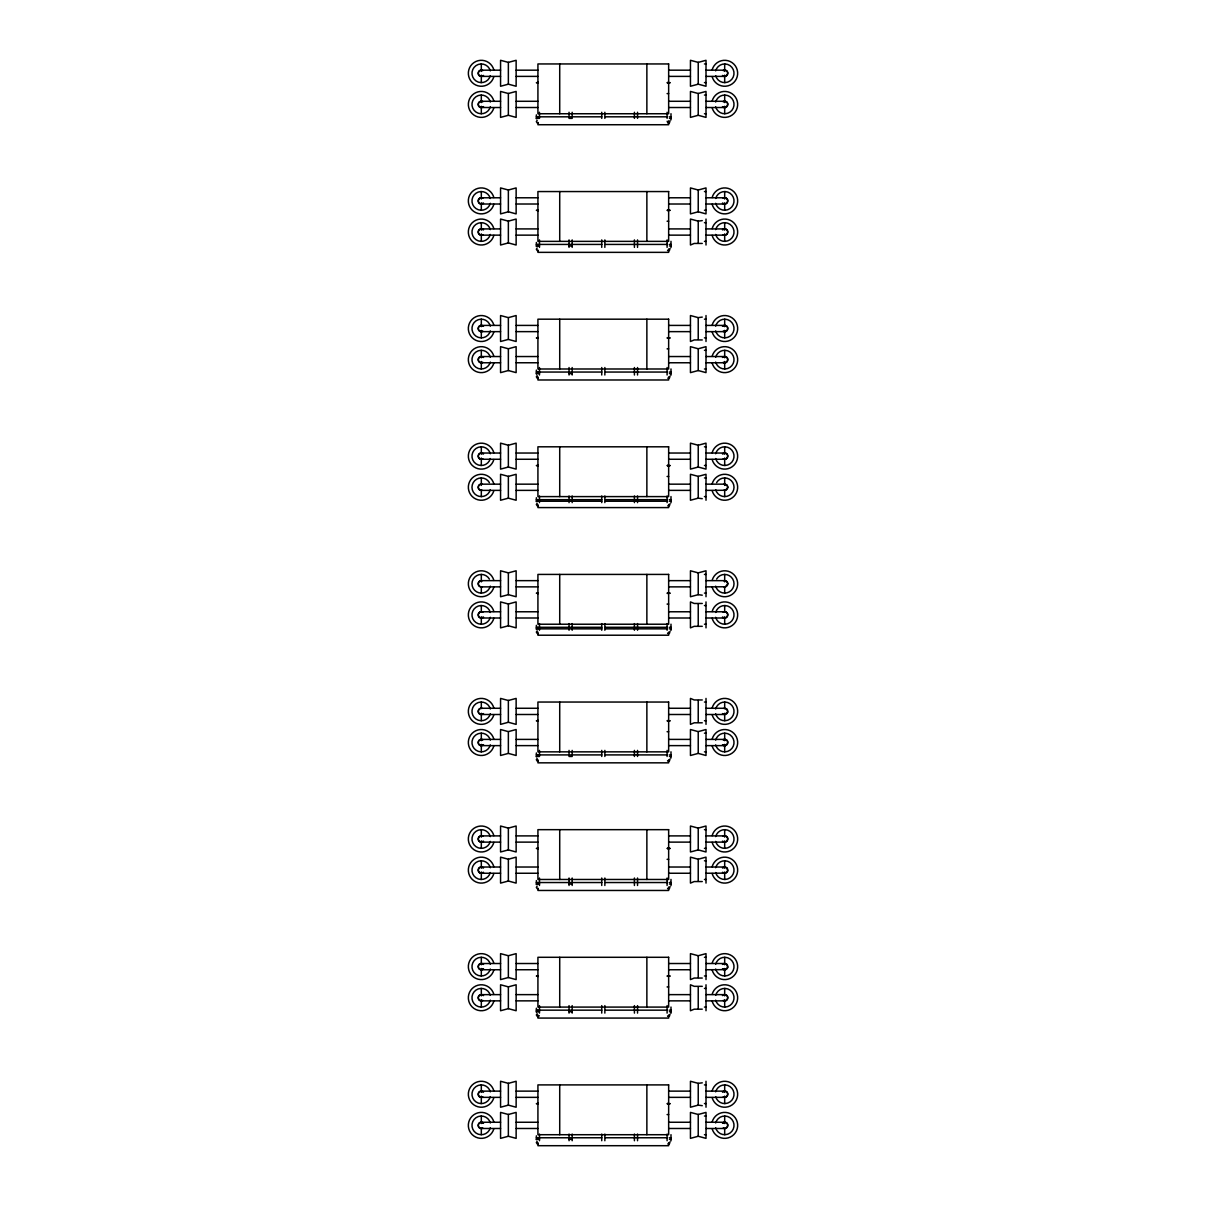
<?xml version="1.0" encoding="UTF-8"?>
<svg xmlns="http://www.w3.org/2000/svg" width="1206" height="1206" viewBox="0 0 1206 1206"><rect width="100%" height="100%" fill="white"/><g stroke="black" fill="none" stroke-linecap="round" stroke-linejoin="round"><path stroke-width="1.5" d="M667.159 121.233L667.883 122.906A1.613 1.613 0 0 0 669.436 122.906L670.008 120.871M539.278 1015.708L538.705 1016.251A1.613 1.613 0 0 1 537.152 1016.251L536.369 1014.97L537.152 1013.688M537.152 120.329L536.369 121.625L537.152 122.906A1.613 1.613 0 0 0 538.328 123.057M537.152 247.954L536.369 249.235L537.152 250.531A1.613 1.613 0 0 0 538.328 250.667M537.152 375.579L536.369 376.86L537.152 378.141A1.613 1.613 0 0 0 538.328 378.292M537.152 503.204L536.369 504.485L537.152 505.766A1.613 1.613 0 0 0 538.328 505.917M537.152 630.813L536.369 632.11L537.152 633.391A1.613 1.613 0 0 0 538.328 633.542M537.152 758.438L536.369 759.72L537.152 761.016A1.613 1.613 0 0 0 538.328 761.152M537.152 886.063L536.369 887.345L537.152 888.626A1.613 1.613 0 0 0 538.328 888.777M537.152 1141.298L536.369 1142.595L537.152 1143.876A1.613 1.613 0 0 0 538.328 1144.027M667.551 82.4L670.219 82.717L667.551 83.018M667.551 210.025L670.219 210.326L667.551 210.643M667.551 337.65L670.219 337.951L667.551 338.268M667.551 465.26L670.219 465.576L667.551 465.878M667.551 592.885L670.219 593.201L667.551 593.503M667.551 720.51L670.219 720.811L667.551 721.128M667.551 848.12L670.219 848.436L667.551 848.753M667.551 975.744L670.219 976.061L667.551 976.363M667.551 1103.369L670.219 1103.686L667.551 1103.987M508.359 62.38L516.138 60.3L516.138 86.259L508.359 84.179L500.565 86.259L500.565 60.3L508.359 62.38L508.359 84.179M500.565 70.174L481.315 70.174C477.32 70.008 477.32 76.551 481.315 76.385L500.565 76.385M481.315 76.385L483.516 75.481A3.105 3.105 0 0 1 479.31 75.661A3.105 3.105 0 0 1 478.767 71.501A3.105 3.105 0 0 1 482.867 70.581L481.315 70.174M698.229 62.38L706.007 60.3L706.007 86.259L698.229 84.179L690.45 86.259L690.45 60.3L698.229 62.38L698.229 84.179M508.359 93.51L516.138 91.43L516.138 117.389L508.359 115.294L500.565 117.389L500.565 91.43L508.359 93.51L508.359 115.294M500.565 101.289L481.315 101.289C477.32 101.138 477.32 107.666 481.315 107.515L500.565 107.515M724.685 70.174L723.133 70.581A3.105 3.105 0 0 1 727.233 71.501A3.105 3.105 0 0 1 726.69 75.661A3.105 3.105 0 0 1 722.484 75.481C726.705 79.46 730.474 70.34 724.685 70.174L706.007 70.174M481.315 107.515L483.516 106.61A3.105 3.105 0 0 1 479.31 106.791A3.105 3.105 0 0 1 478.767 102.616A3.105 3.105 0 0 1 482.867 101.711L481.315 101.289M698.229 93.51L706.007 91.43L706.007 117.389L698.229 115.294L690.45 117.389L690.45 91.43L698.229 93.51L698.229 115.294M724.685 101.289L723.133 101.711A3.105 3.105 0 0 1 727.233 102.616A3.105 3.105 0 0 1 726.69 106.791A3.105 3.105 0 0 1 722.484 106.61C726.705 110.575 730.474 101.47 724.685 101.289L706.007 101.289M508.359 190.005L516.138 187.925L516.138 213.884L508.359 211.789L500.565 213.884L500.565 187.925L508.359 190.005L508.359 211.789M500.565 197.784L481.315 197.784C477.32 197.633 477.32 204.161 481.315 204.01L500.565 204.01M481.315 204.01L483.516 203.105A3.105 3.105 0 0 1 479.31 203.286A3.105 3.105 0 0 1 478.767 199.111A3.105 3.105 0 0 1 482.867 198.206L481.315 197.784M698.229 190.005L706.007 187.925L706.007 213.884L698.229 211.789L690.45 213.884L690.45 187.925L698.229 190.005L698.229 211.789M508.359 221.135L516.138 219.055L516.138 245.014L508.359 242.919L500.565 245.014L500.565 219.055L508.359 221.135L508.359 242.919M500.565 228.914L481.315 228.914C477.32 228.763 477.32 235.291 481.315 235.14L500.565 235.14M724.685 197.784L723.133 198.206A3.105 3.105 0 0 1 727.233 199.111A3.105 3.105 0 0 1 726.69 203.286A3.105 3.105 0 0 1 722.484 203.105C726.705 207.07 730.474 197.965 724.685 197.784L706.007 197.784M481.315 235.14L482.867 234.718A3.105 3.105 0 0 1 478.767 233.813A3.105 3.105 0 0 1 479.31 229.637A3.105 3.105 0 0 1 483.516 229.833L481.315 228.914M702.254 243.446L694.204 243.446L690.45 245.014L690.45 219.055L698.229 221.135L702.254 220.608M724.685 228.914L722.484 229.833A3.105 3.105 0 0 1 726.69 229.637A3.105 3.105 0 0 1 727.233 233.813A3.105 3.105 0 0 1 723.133 234.718C727.58 237.296 729.826 228.914 724.685 228.914L706.007 228.914M508.359 317.63L516.138 315.535L516.138 341.494L508.359 339.414L500.565 341.494L500.565 315.535L508.359 317.63L508.359 339.414M500.565 325.409L481.315 325.409C477.32 325.258 477.32 331.786 481.315 331.635L500.565 331.635M481.315 331.635L482.867 331.213A3.105 3.105 0 0 1 478.767 330.308A3.105 3.105 0 0 1 479.31 326.133A3.105 3.105 0 0 1 483.516 326.313L481.315 325.409M702.254 339.941L694.204 339.941L690.45 341.494L690.45 315.535L698.229 317.63L702.254 317.103M508.359 348.76L516.138 346.665L516.138 372.624L508.359 370.544L500.565 372.624L500.565 346.665L508.359 348.76L508.359 370.544M500.565 356.539L481.315 356.539C477.32 356.388 477.32 362.916 481.315 362.765L500.565 362.765M724.685 325.409L722.484 326.313A3.105 3.105 0 0 1 726.69 326.133A3.105 3.105 0 0 1 727.233 330.308A3.105 3.105 0 0 1 723.133 331.213C727.58 333.791 729.826 325.409 724.685 325.409L706.007 325.409M481.315 362.765L482.867 362.343A3.105 3.105 0 0 1 478.767 361.438A3.105 3.105 0 0 1 479.31 357.262A3.105 3.105 0 0 1 483.516 357.443L481.315 356.539M698.229 348.76L706.007 346.665L706.007 372.624L698.229 370.544L690.45 372.624L690.45 346.665L698.229 348.76L698.229 370.544M724.685 356.539L722.484 357.443A3.105 3.105 0 0 1 726.69 357.262A3.105 3.105 0 0 1 727.233 361.438A3.105 3.105 0 0 1 723.133 362.343C727.58 364.921 729.826 356.539 724.685 356.539L706.007 356.539M508.359 445.24L516.138 443.16L516.138 469.119L508.359 467.039L500.565 469.119L500.565 443.16L508.359 445.24L508.359 467.039M500.565 453.034L481.315 453.034C477.32 452.883 477.32 459.411 481.315 459.26L500.565 459.26M481.315 459.26L482.867 458.838A3.105 3.105 0 0 1 478.767 457.933A3.105 3.105 0 0 1 479.31 453.757A3.105 3.105 0 0 1 483.516 453.938L481.315 453.034M698.229 445.24L706.007 443.16L706.007 469.119L698.229 467.039L690.45 469.119L690.45 443.16L698.229 445.24L698.229 467.039M508.359 476.37L516.138 474.29L516.138 500.249L508.359 498.168L500.565 500.249L500.565 474.29L508.359 476.37L508.359 498.168M500.565 484.164L481.315 484.164C477.32 483.998 477.32 490.541 481.315 490.375L500.565 490.375M724.685 453.034L722.484 453.938A3.105 3.105 0 0 1 726.69 453.757A3.105 3.105 0 0 1 727.233 457.933A3.105 3.105 0 0 1 723.133 458.838C727.58 461.416 729.826 453.019 724.685 453.034L706.007 453.034M481.315 490.375L482.114 490.269A3.105 3.105 0 0 1 478.194 487.269A3.105 3.105 0 0 1 482.114 484.269L481.315 484.164M702.254 498.696L698.229 498.168L690.45 500.249L690.45 474.29L698.229 476.37L706.007 474.29L706.007 500.249M724.685 490.375L723.886 490.269A3.105 3.105 0 0 0 727.806 487.269L726.886 485.068L723.886 484.269A3.105 3.105 0 0 1 727.806 487.269L725.499 490.269L706.007 490.375M508.359 572.865L516.138 570.785L516.138 596.744L508.359 594.664L500.565 596.744L500.565 570.785L508.359 572.865L508.359 594.664M500.565 580.644L481.315 580.644C477.32 580.493 477.32 587.02 481.315 586.87L500.565 586.87M481.315 586.87L482.114 586.764A3.105 3.105 0 0 1 478.194 583.764A3.105 3.105 0 0 1 482.114 580.749L481.315 580.644M702.254 595.191L698.229 594.664L690.45 596.744L690.45 570.785L698.229 572.865L706.007 570.785L706.007 596.744M508.359 603.995L516.138 601.915L516.138 627.874L508.359 625.778L500.565 627.874L500.565 601.915L508.359 603.995L508.359 625.778M500.565 611.774L481.315 611.774C477.32 611.623 477.32 618.15 481.315 618L500.565 618M724.685 586.87L723.886 586.764A3.105 3.105 0 0 0 727.806 583.764L726.886 581.563L723.886 580.749A3.105 3.105 0 0 1 727.806 583.764L725.499 586.764L706.007 586.87M481.315 618L483.516 617.095A3.105 3.105 0 0 1 479.31 617.276A3.105 3.105 0 0 1 478.767 613.1A3.105 3.105 0 0 1 482.867 612.196L481.315 611.774M702.254 626.321L694.204 626.321L690.45 627.874L690.45 601.915L694.204 603.467L702.254 603.467M724.685 611.774L723.133 612.196A3.105 3.105 0 0 1 727.233 613.1A3.105 3.105 0 0 1 726.69 617.276A3.105 3.105 0 0 1 722.484 617.095C726.705 621.06 730.474 611.955 724.685 611.774L706.007 611.774M508.359 700.49L516.138 698.41L516.138 724.369L508.359 722.273L500.565 724.369L500.565 698.41L508.359 700.49L508.359 722.273M500.565 708.269L481.315 708.269C477.32 708.118 477.32 714.645 481.315 714.495L500.565 714.495M481.315 714.495L483.516 713.59A3.105 3.105 0 0 1 478.3 712.188A3.105 3.105 0 0 1 482.114 708.374L481.315 708.269M702.254 722.801L694.204 722.801L690.45 724.369L690.45 698.41L694.204 699.962L702.254 699.962M508.359 731.62L516.138 729.524L516.138 755.484L508.359 753.403L500.565 755.484L500.565 729.524L508.359 731.62L508.359 753.403M500.565 739.399L481.315 739.399C477.32 739.248 477.32 745.775 481.315 745.625L500.565 745.625M724.685 714.495L722.484 713.59A3.105 3.105 0 0 0 727.7 712.188L726.886 709.188L723.886 708.374A3.105 3.105 0 0 1 727.7 712.188L724.685 714.495L706.007 714.495M481.315 745.625L483.516 744.705A3.105 3.105 0 0 1 479.31 744.901A3.105 3.105 0 0 1 478.767 740.725A3.105 3.105 0 0 1 482.867 739.821L481.315 739.399M698.229 731.62L706.007 729.524L706.007 755.484L698.229 753.403L690.45 755.484L690.45 729.524L698.229 731.62L698.229 753.403M724.685 739.399L723.133 739.821A3.105 3.105 0 0 1 727.233 740.725A3.105 3.105 0 0 1 726.69 744.901A3.105 3.105 0 0 1 722.484 744.705C726.705 748.685 730.474 739.564 724.685 739.399L706.007 739.399M508.359 828.115L516.138 826.02L516.138 851.979L508.359 849.898L500.565 851.979L500.565 826.02L508.359 828.115L508.359 849.898M500.565 835.894L481.315 835.894C477.32 835.743 477.32 842.27 481.315 842.12L500.565 842.12M481.315 842.12L483.516 841.2A3.105 3.105 0 0 1 479.31 841.396A3.105 3.105 0 0 1 478.767 837.22A3.105 3.105 0 0 1 482.867 836.316L481.315 835.894M698.229 828.115L706.007 826.02L706.007 851.979L698.229 849.898L690.45 851.979L690.45 826.02L698.229 828.115L698.229 849.898M508.359 859.23L516.138 857.149L516.138 883.109L508.359 881.028L500.565 883.109L500.565 857.149L508.359 859.23L508.359 881.028M500.565 867.024L481.315 867.024C477.32 866.873 477.32 873.4 481.315 873.25L500.565 873.25M724.685 835.894L723.133 836.316A3.105 3.105 0 0 1 727.233 837.22A3.105 3.105 0 0 1 726.69 841.396A3.105 3.105 0 0 1 722.484 841.2C726.705 845.18 730.474 836.06 724.685 835.894L706.007 835.894M481.315 873.25L483.516 872.33A3.105 3.105 0 0 1 479.114 872.33A3.105 3.105 0 0 1 479.114 867.928A3.105 3.105 0 0 1 483.516 867.928L481.315 867.024M702.254 881.556L694.204 881.556L690.45 883.109L690.45 857.149L698.229 859.23L706.007 857.149L706.007 883.109M724.685 873.25L722.484 872.33A3.105 3.105 0 0 0 726.886 872.33A3.105 3.105 0 0 0 726.886 867.928L724.685 867.024L722.484 867.928A3.105 3.105 0 0 1 726.886 867.928L727.7 870.943L725.499 873.144L706.007 873.25M508.359 955.725L516.138 953.645L516.138 979.604L508.359 977.523L500.565 979.604L500.565 953.645L508.359 955.725L508.359 977.523M500.565 963.519L481.315 963.519C477.32 963.368 477.32 969.895 481.315 969.745L500.565 969.745M481.315 969.745L483.516 968.825A3.105 3.105 0 0 1 479.114 968.825A3.105 3.105 0 0 1 479.114 964.423A3.105 3.105 0 0 1 483.516 964.423L481.315 963.519M702.254 978.051L694.204 978.051L690.45 979.604L690.45 953.645L698.229 955.725L706.007 953.645L706.007 979.604M508.359 986.855L516.138 984.774L516.138 1010.734L508.359 1008.653L500.565 1010.734L500.565 984.774L508.359 986.855L508.359 1008.653M500.565 994.633L481.315 994.633C477.32 994.483 477.32 1001.01 481.315 1000.859L500.565 1000.859M724.685 969.745L722.484 968.825A3.105 3.105 0 0 0 726.886 968.825A3.105 3.105 0 0 0 726.886 964.423L724.685 963.519L722.484 964.423A3.105 3.105 0 0 1 726.886 964.423L727.7 967.438L725.499 969.639L706.007 969.745M481.315 1000.859L482.867 1000.452A3.105 3.105 0 0 1 478.767 999.533A3.105 3.105 0 0 1 479.31 995.372A3.105 3.105 0 0 1 483.516 995.553L481.315 994.633M702.254 1009.181L694.204 1009.181L690.45 1010.734L690.45 984.774L694.204 986.327L702.254 986.327M724.685 994.633L722.484 995.553A3.105 3.105 0 0 1 726.69 995.372A3.105 3.105 0 0 1 727.233 999.533A3.105 3.105 0 0 1 723.133 1000.452C727.58 1003.03 729.826 994.633 724.685 994.633L706.007 994.633M508.359 1083.35L516.138 1081.269L516.138 1107.229L508.359 1105.133L500.565 1107.229L500.565 1081.269L508.359 1083.35L508.359 1105.133M500.565 1091.129L481.315 1091.129C477.32 1090.978 477.32 1097.505 481.315 1097.354L500.565 1097.354M481.315 1097.354L482.867 1096.947A3.105 3.105 0 0 1 478.767 1096.028A3.105 3.105 0 0 1 479.31 1091.867A3.105 3.105 0 0 1 483.516 1092.048L481.315 1091.129M702.254 1105.676L698.229 1105.133L690.45 1107.229L690.45 1081.269L698.229 1083.35L702.254 1082.822M508.359 1114.48L516.138 1112.399L516.138 1138.358L508.359 1136.263L500.565 1138.358L500.565 1112.399L508.359 1114.48L508.359 1136.263M500.565 1122.258L481.315 1122.258C477.32 1122.108 477.32 1128.635 481.315 1128.484L500.565 1128.484M724.685 1091.129L722.484 1092.048A3.105 3.105 0 0 1 726.69 1091.867A3.105 3.105 0 0 1 727.233 1096.028A3.105 3.105 0 0 1 723.133 1096.947C727.58 1099.525 729.826 1091.129 724.685 1091.129L706.007 1091.129M481.315 1128.484L482.867 1128.062A3.105 3.105 0 0 1 478.767 1127.158A3.105 3.105 0 0 1 479.31 1122.982A3.105 3.105 0 0 1 483.516 1123.178L481.315 1122.258M698.229 1114.48L706.007 1112.399L706.007 1138.358L698.229 1136.263L690.45 1138.358L690.45 1112.399L698.229 1114.48L698.229 1136.263M724.685 1122.258L722.484 1123.178A3.105 3.105 0 0 1 726.69 1122.982A3.105 3.105 0 0 1 727.233 1127.158A3.105 3.105 0 0 1 723.133 1128.062C727.58 1130.64 729.826 1122.258 724.685 1122.258L706.007 1122.258M538.328 83.139L536.369 82.717L538.328 82.279M538.328 210.764L536.369 210.326L538.328 209.904M538.328 338.373L536.369 337.951L538.328 337.529M538.328 465.998L536.369 465.576L538.328 465.154M538.328 593.623L536.369 593.201L538.328 592.764M538.328 721.248L536.369 720.811L538.328 720.389M538.328 848.858L536.369 848.436L538.328 848.014M538.328 976.483L536.369 976.061L538.328 975.639M538.328 1104.108L536.369 1103.686L538.328 1103.249M704.455 63.948L706.007 63.948M516.138 70.174L537.921 70.174M668.652 70.174L690.45 70.174M516.138 76.385L537.921 76.385M668.652 76.385L690.45 76.385M706.007 76.385L724.685 76.385M667.099 82.717L668.652 82.717M704.455 82.611L706.007 82.611M667.099 93.601L668.652 93.601M704.455 95.063L706.007 95.063M516.138 101.289L537.921 101.289M668.652 101.289L690.45 101.289M516.138 107.515L537.921 107.515M668.652 107.515L690.45 107.515M706.007 107.515L724.685 107.515M704.455 113.741L706.007 113.741M536.369 116.816L537.529 116.816M537.921 116.816L601.809 116.816M605.563 116.816L667.551 116.816M669.436 116.816L670.988 116.816M536.369 118.369L537.529 118.369M537.921 118.369L539.474 118.369L539.474 112.279M669.436 118.369L670.988 118.369M704.455 191.558L706.007 191.558M516.138 197.784L537.921 197.784M668.652 197.784L690.45 197.784M516.138 204.01L537.921 204.01M668.652 204.01L690.45 204.01M706.007 204.01L724.685 204.01M667.099 210.326L668.652 210.326M704.455 210.236L706.007 210.236M667.099 221.226L668.652 221.226M704.455 222.688L706.007 222.688M516.138 228.914L537.921 228.914M668.652 228.914L690.45 228.914M516.138 235.14L537.921 235.14M668.652 235.14L690.45 235.14M706.007 235.14L724.685 235.14M704.455 241.366L706.007 241.366M536.369 244.426L537.529 244.426M537.921 244.426L601.809 244.426M605.563 244.426L667.551 244.426M669.436 244.426L670.988 244.426M536.369 245.994L537.529 245.994M537.921 245.994L539.474 245.994M569.051 245.994L572.172 245.994M669.436 245.994L670.988 245.994M704.455 319.183L706.007 319.183M516.138 325.409L537.921 325.409M668.652 325.409L690.45 325.409M516.138 331.635L537.921 331.635M668.652 331.635L690.45 331.635M706.007 331.635L724.685 331.635M667.099 337.951L668.652 337.951M704.455 337.861L706.007 337.861M667.099 348.851L668.652 348.851M704.455 350.313L706.007 350.313M516.138 356.539L537.921 356.539M668.652 356.539L690.45 356.539M516.138 362.765L537.921 362.765M668.652 362.765L690.45 362.765M706.007 362.765L724.685 362.765M704.455 368.991L706.007 368.991M536.369 372.051L537.529 372.051M537.921 372.051L601.809 372.051M605.563 372.051L667.551 372.051M669.436 372.051L670.988 372.051M536.369 373.604L537.529 373.604M537.921 373.604L539.474 373.604M569.051 373.604L572.172 373.604M669.436 373.604L670.988 373.604M704.455 446.808L706.007 446.808M516.138 453.034L537.921 453.034M668.652 453.034L690.45 453.034M516.138 459.26L537.921 459.26M668.652 459.26L690.45 459.26M706.007 459.26L724.685 459.26M667.099 465.576L668.652 465.576M704.455 465.486L706.007 465.486M667.099 476.476L668.652 476.476M704.455 477.938L706.007 477.938M516.138 484.164L537.921 484.164M668.652 484.164L690.45 484.164M706.007 484.164L724.685 484.164M516.138 490.375L537.921 490.375M668.652 490.375L690.45 490.375M704.455 496.601L706.007 496.601M536.369 499.676L537.529 499.676M537.921 499.676L601.809 499.676M605.563 499.676L667.551 499.676M669.436 499.676L670.988 499.676M536.369 501.229L537.529 501.229M537.921 501.229L601.809 501.229M605.563 501.229L667.551 501.229M669.436 501.229L670.988 501.229M704.455 574.418L706.007 574.418M516.138 580.644L537.921 580.644M668.652 580.644L690.45 580.644M706.007 580.644L724.685 580.644M516.138 586.87L537.921 586.87M668.652 586.87L690.45 586.87M667.099 593.201L668.652 593.201M704.455 593.096L706.007 593.096M667.099 604.085L668.652 604.085M704.455 605.548L706.007 605.548M516.138 611.774L537.921 611.774M668.652 611.774L690.45 611.774M516.138 618L537.921 618M668.652 618L690.45 618M706.007 618L724.685 618M704.455 624.226L706.007 624.226M536.369 627.301L537.529 627.301M537.921 627.301L601.809 627.301M605.563 627.301L667.551 627.301M669.436 627.301L670.988 627.301M536.369 628.854L537.529 628.854M537.921 628.854L601.809 628.854M605.563 628.854L667.551 628.854M669.436 628.854L670.988 628.854M704.455 702.043L706.007 702.043M516.138 708.269L537.921 708.269M668.652 708.269L690.45 708.269M706.007 708.269L724.685 708.269M516.138 714.495L537.921 714.495M668.652 714.495L690.45 714.495M667.099 720.811L668.652 720.811M704.455 720.721L706.007 720.721M667.099 731.71L668.652 731.71M704.455 733.173L706.007 733.173M516.138 739.399L537.921 739.399M668.652 739.399L690.45 739.399M516.138 745.625L537.921 745.625M668.652 745.625L690.45 745.625M706.007 745.625L724.685 745.625M704.455 751.851L706.007 751.851M536.369 754.911L537.529 754.911M537.921 754.911L601.809 754.911M605.563 754.911L667.551 754.911M669.436 754.911L670.988 754.911M536.369 756.464L537.529 756.464M537.921 756.464L539.474 756.464L539.474 750.388M669.436 756.464L670.988 756.464M704.455 829.668L706.007 829.668M516.138 835.894L537.921 835.894M668.652 835.894L690.45 835.894M516.138 842.12L537.921 842.12M668.652 842.12L690.45 842.12M706.007 842.12L724.685 842.12M667.099 848.436L668.652 848.436M704.455 848.346L706.007 848.346M667.099 859.335L668.652 859.335M704.455 860.798L706.007 860.798M516.138 867.024L537.921 867.024M668.652 867.024L690.45 867.024M706.007 867.024L724.685 867.024M516.138 873.25L537.921 873.25M668.652 873.25L690.45 873.25M704.455 879.476L706.007 879.476M536.369 882.536L537.529 882.536M537.921 882.536L601.809 882.536M605.563 882.536L667.551 882.536M669.436 882.536L670.988 882.536M536.369 884.088L537.529 884.088M537.921 884.088L539.474 884.088M569.051 884.088L572.172 884.088M669.436 884.088L670.988 884.088M704.455 957.293L706.007 957.293M516.138 963.519L537.921 963.519M668.652 963.519L690.45 963.519M706.007 963.519L724.685 963.519M516.138 969.745L537.921 969.745M668.652 969.745L690.45 969.745M667.099 976.061L668.652 976.061M704.455 975.971L706.007 975.971M667.099 986.945L668.652 986.945M704.455 988.407L706.007 988.407M516.138 994.633L537.921 994.633M668.652 994.633L690.45 994.633M516.138 1000.859L537.921 1000.859M668.652 1000.859L690.45 1000.859M706.007 1000.859L724.685 1000.859M704.455 1007.085L706.007 1007.085M536.369 1010.161L537.529 1010.161M537.921 1010.161L601.809 1010.161M605.563 1010.161L667.551 1010.161M669.436 1010.161L670.988 1010.161M536.369 1011.713L537.529 1011.713M537.921 1011.713L539.474 1011.713M569.051 1011.713L572.172 1011.713M669.436 1011.713L670.988 1011.713M704.455 1084.903L706.007 1084.903M516.138 1091.129L537.921 1091.129M668.652 1091.129L690.45 1091.129M516.138 1097.354L537.921 1097.354M668.652 1097.354L690.45 1097.354M706.007 1097.354L724.685 1097.354M667.099 1103.686L668.652 1103.686M704.455 1103.58L706.007 1103.58M667.099 1114.57L668.652 1114.57M704.455 1116.032L706.007 1116.032M516.138 1122.258L537.921 1122.258M668.652 1122.258L690.45 1122.258M516.138 1128.484L537.921 1128.484M668.652 1128.484L690.45 1128.484M706.007 1128.484L724.685 1128.484M704.455 1134.71L706.007 1134.71M536.369 1137.771L537.529 1137.771M537.921 1137.771L601.809 1137.771M605.563 1137.771L667.551 1137.771M669.436 1137.771L670.988 1137.771M536.369 1139.338L537.529 1139.338M537.921 1139.338L539.474 1139.338M569.051 1139.338L572.172 1139.338M669.436 1139.338L670.988 1139.338M667.551 250.29L667.883 250.531A1.613 1.613 0 0 0 669.436 250.531L670.008 248.496M667.551 633.15L667.883 633.391A1.613 1.613 0 0 0 669.436 633.391L670.008 631.356M667.551 760.775L667.883 761.016A1.613 1.613 0 0 0 669.436 761.016L670.008 758.981M667.551 888.4L667.883 888.626A1.613 1.613 0 0 0 669.436 888.626L670.008 886.606M667.551 1016.01L667.883 1016.251A1.613 1.613 0 0 0 669.436 1016.251L670.008 1014.231M670.008 376.121L669.436 378.141A1.613 1.613 0 0 1 667.883 378.141M670.008 503.746L669.436 505.766A1.613 1.613 0 0 1 667.883 505.766M670.008 1141.841L669.436 1143.876A1.613 1.613 0 0 1 667.883 1143.876M724.685 63.948L724.685 71.41M724.685 75.149L724.685 82.611M724.685 95.063L724.685 102.54M724.685 106.279L724.685 113.741M724.685 191.558L724.685 199.035M724.685 202.774L724.685 210.236M724.685 222.688L724.685 230.165M724.685 233.889L724.685 241.366M724.685 319.183L724.685 326.66M724.685 330.384L724.685 337.861M724.685 350.313L724.685 357.775M724.685 361.514L724.685 368.991M724.685 446.808L724.685 454.27M724.685 458.009L724.685 465.486M724.685 477.938L724.685 485.4M724.685 491.008L724.685 496.601M724.685 574.418L724.685 581.895M724.685 587.503L724.685 593.096M724.685 605.548L724.685 611.156M724.685 616.763L724.685 624.226M724.685 702.043L724.685 707.651M724.685 713.259L724.685 720.721M724.685 733.173L724.685 740.65M724.685 744.373L724.685 751.851M724.685 829.668L724.685 837.13M724.685 840.868L724.685 848.346M724.685 860.798L724.685 868.26M724.685 871.998L724.685 879.476M724.685 957.293L724.685 964.755M724.685 968.493L724.685 975.971M724.685 988.407L724.685 995.885M724.685 999.623L724.685 1007.085M724.685 1084.903L724.685 1092.38M724.685 1096.118L724.685 1103.58M724.685 1116.032L724.685 1123.51M724.685 1129.102L724.685 1134.71M706.007 219.055L706.007 245.014M706.007 315.535L706.007 341.494M706.007 601.915L706.007 627.874M706.007 698.41L706.007 724.369M706.007 984.774L706.007 1010.734M706.007 1081.269L706.007 1107.229M698.229 221.135L698.229 242.919M698.229 317.63L698.229 339.414M698.229 476.37L698.229 498.168M698.229 572.865L698.229 594.664M698.229 603.995L698.229 625.778M698.229 700.49L698.229 722.273M698.229 859.23L698.229 881.028M698.229 955.725L698.229 977.523M698.229 986.855L698.229 1008.653M698.229 1083.35L698.229 1105.133M670.988 113.696L670.988 119.922M670.988 241.321L670.988 247.547M670.988 368.946L670.988 375.172M670.988 496.555L670.988 502.781M670.988 624.18L670.988 630.406M670.988 751.805L670.988 758.031M670.988 879.415L670.988 885.641M670.988 1007.04L670.988 1013.266M670.988 1134.665L670.988 1140.891M668.652 120.811L668.652 124.731L537.921 124.731L537.921 122.424M668.652 248.933L668.652 252.356L537.921 252.356L537.921 250.049M668.652 376.86L668.652 379.98L537.921 379.98L537.921 376.86M668.652 504.485L668.652 507.59L537.921 507.59L537.921 504.485M668.652 632.11L668.652 635.215L537.921 635.215L537.921 632.11M668.652 759.72L668.652 762.84L537.921 762.84L537.921 759.72M668.652 887.028L668.652 890.465L537.921 890.465L537.921 888.159M668.652 1014.97L668.652 1018.075L537.921 1018.075L537.921 1014.97M668.652 1142.595L668.652 1145.7L537.921 1145.7L537.921 1142.595M667.099 112.279L667.099 118.369M667.099 239.904L667.099 247.381M667.099 367.529L667.099 374.991M667.099 495.983L667.099 502.616M667.099 623.592L667.099 630.241M667.099 750.388L667.099 756.464M667.099 878.013L667.099 885.475M667.099 1005.623L667.099 1013.1M667.099 1134.077L667.099 1140.725M646.868 63.948L646.868 113.741M646.868 191.558L646.868 241.366M646.868 319.183L646.868 368.991M646.868 446.808L646.868 496.601M646.868 574.418L646.868 624.226M646.868 702.043L646.868 751.851M646.868 829.668L646.868 879.476M646.868 957.293L646.868 1007.085M646.868 1084.903L646.868 1134.71M637.537 112.279L637.537 118.369M637.537 239.904L637.537 247.381M637.537 367.529L637.537 374.991M637.537 495.983L637.537 502.616M637.537 623.592L637.537 630.241M637.537 750.388L637.537 756.464M637.537 878.013L637.537 885.475M637.537 1005.623L637.537 1013.1M637.537 1134.077L637.537 1140.725M634.416 112.279L634.416 118.369M634.416 239.904L634.416 247.381M634.416 367.529L634.416 374.991M634.416 495.983L634.416 502.616M634.416 623.592L634.416 630.241M634.416 750.388L634.416 756.464M634.416 878.013L634.416 885.475M634.416 1005.623L634.416 1013.1M634.416 1134.077L634.416 1140.725M604.854 112.279L604.854 118.369M604.854 239.904L604.854 247.381M604.854 367.529L604.854 374.991M604.854 495.983L604.854 502.616M604.854 623.592L604.854 630.241M604.854 750.388L604.854 756.464M604.854 878.013L604.854 885.475M604.854 1005.623L604.854 1013.1M604.854 1134.077L604.854 1140.725M601.734 112.279L601.734 118.369M601.734 239.904L601.734 247.381M601.734 367.529L601.734 374.991M601.734 495.983L601.734 502.616M601.734 623.592L601.734 630.241M601.734 750.388L601.734 756.464M601.734 878.013L601.734 885.475M601.734 1005.623L601.734 1013.1M601.734 1134.077L601.734 1140.725M572.172 112.279L572.172 118.369L569.051 118.369L569.051 112.279M572.172 239.904L572.172 247.381M572.172 367.529L572.172 374.991M572.172 495.983L572.172 502.616M572.172 623.592L572.172 630.241M572.172 750.388L572.172 756.464L569.051 756.464L569.051 750.388M572.172 878.013L572.172 885.475M572.172 1005.623L572.172 1013.1M572.172 1134.077L572.172 1140.725M569.051 239.904L569.051 247.381M569.051 367.529L569.051 374.991M569.051 495.983L569.051 502.616M569.051 623.592L569.051 630.241M569.051 878.013L569.051 885.475M569.051 1005.623L569.051 1013.1M569.051 1134.077L569.051 1140.725M559.72 63.948L559.72 113.741M559.72 191.558L559.72 241.366M559.72 319.183L559.72 368.991M559.72 446.808L559.72 496.601M559.72 574.418L559.72 624.226M559.72 702.043L559.72 751.851M559.72 829.668L559.72 879.476M559.72 957.293L559.72 1007.085M559.72 1084.903L559.72 1134.71M539.474 239.904L539.474 247.381M539.474 367.529L539.474 374.991M539.474 495.983L539.474 502.616M539.474 623.592L539.474 630.241M539.474 878.013L539.474 885.475M539.474 1005.623L539.474 1013.1M539.474 1134.077L539.474 1140.725M536.369 114.872L536.369 118.761M536.369 242.481L536.369 246.371M536.369 370.106L536.369 373.996M536.369 497.731L536.369 501.621M536.369 625.341L536.369 629.246M536.369 752.966L536.369 756.855M536.369 880.591L536.369 884.48M536.369 1008.216L536.369 1012.105M536.369 1135.826L536.369 1139.715M481.315 63.948L481.315 71.41M481.315 75.149L481.315 82.611M481.315 95.063L481.315 102.54M481.315 106.279L481.315 113.741M481.315 191.558L481.315 199.035M481.315 202.774L481.315 210.236M481.315 222.688L481.315 230.165M481.315 233.889L481.315 241.366M481.315 319.183L481.315 326.66M481.315 330.384L481.315 337.861M481.315 350.313L481.315 357.775M481.315 361.514L481.315 368.991M481.315 446.808L481.315 454.27M481.315 458.009L481.315 465.486M481.315 477.938L481.315 485.4M481.315 491.008L481.315 496.601M481.315 574.418L481.315 581.895M481.315 587.503L481.315 593.096M481.315 605.548L481.315 611.156M481.315 616.763L481.315 624.226M481.315 702.043L481.315 707.651M481.315 713.259L481.315 720.721M481.315 733.173L481.315 740.65M481.315 744.373L481.315 751.851M481.315 829.668L481.315 837.13M481.315 840.868L481.315 848.346M481.315 860.798L481.315 868.26M481.315 871.998L481.315 879.476M481.315 957.293L481.315 964.755M481.315 968.493L481.315 975.971M481.315 988.407L481.315 995.885M481.315 999.623L481.315 1007.085M481.315 1084.903L481.315 1092.38M481.315 1096.118L481.315 1103.58M481.315 1116.032L481.315 1123.51M481.315 1129.102L481.315 1134.71M712.143 835.652A12.98 12.98 0 0 1 732.132 828.371A12.98 12.98 0 0 1 732.132 849.642A12.98 12.98 0 0 1 712.143 842.361M715.671 836.587A9.331 9.331 0 0 1 730.037 831.356A9.331 9.331 0 0 1 730.037 846.657A9.331 9.331 0 0 1 715.671 841.426M712.143 866.767A12.98 12.98 0 0 1 732.132 859.501A12.98 12.98 0 0 1 732.132 880.757A12.98 12.98 0 0 1 712.143 873.491M715.671 867.717A9.331 9.331 0 0 1 730.037 862.486A9.331 9.331 0 0 1 730.037 877.787A9.331 9.331 0 0 1 715.671 872.541M493.857 873.491A12.98 12.98 0 0 1 473.868 880.757A12.98 12.98 0 0 1 473.868 859.501A12.98 12.98 0 0 1 493.857 866.767M490.329 872.541A9.331 9.331 0 0 1 475.963 877.787A9.331 9.331 0 0 1 475.963 862.486A9.331 9.331 0 0 1 490.329 867.717M493.857 842.361A12.98 12.98 0 0 1 473.868 849.642A12.98 12.98 0 0 1 473.868 828.371A12.98 12.98 0 0 1 493.857 835.652M490.329 841.426A9.331 9.331 0 0 1 475.963 846.657A9.331 9.331 0 0 1 475.963 831.356A9.331 9.331 0 0 1 490.329 836.587M712.143 1090.887A12.98 12.98 0 0 1 732.132 1083.621A12.98 12.98 0 0 1 732.132 1104.877A12.98 12.98 0 0 1 712.143 1097.611M715.671 1091.822A9.331 9.331 0 0 1 730.037 1086.591A9.331 9.331 0 0 1 730.037 1101.892A9.331 9.331 0 0 1 715.671 1096.661M712.143 1122.017A12.98 12.98 0 0 1 732.132 1114.736A12.98 12.98 0 0 1 732.132 1136.007A12.98 12.98 0 0 1 712.143 1128.726M715.671 1122.952A9.331 9.331 0 0 1 730.037 1117.721A9.331 9.331 0 0 1 730.037 1133.022A9.331 9.331 0 0 1 715.671 1127.791M493.857 1128.726A12.98 12.98 0 0 1 473.868 1136.007A12.98 12.98 0 0 1 473.868 1114.736A12.98 12.98 0 0 1 493.857 1122.017M490.329 1127.791A9.331 9.331 0 0 1 475.963 1133.022A9.331 9.331 0 0 1 475.963 1117.721A9.331 9.331 0 0 1 490.329 1122.952M493.857 1097.611A12.98 12.98 0 0 1 473.868 1104.877A12.98 12.98 0 0 1 473.868 1083.621A12.98 12.98 0 0 1 493.857 1090.887M490.329 1096.661A9.331 9.331 0 0 1 475.963 1101.892A9.331 9.331 0 0 1 475.963 1086.591A9.331 9.331 0 0 1 490.329 1091.822M712.143 963.262A12.98 12.98 0 0 1 732.132 955.996A12.98 12.98 0 0 1 732.132 977.252A12.98 12.98 0 0 1 712.143 969.986M715.671 964.212A9.331 9.331 0 0 1 730.037 958.981A9.331 9.331 0 0 1 730.037 974.282A9.331 9.331 0 0 1 715.671 969.036M712.143 994.392A12.98 12.98 0 0 1 732.132 987.126A12.98 12.98 0 0 1 732.132 1008.382A12.98 12.98 0 0 1 712.143 1001.116M715.671 995.342A9.331 9.331 0 0 1 730.037 990.096A9.331 9.331 0 0 1 730.037 1005.397A9.331 9.331 0 0 1 715.671 1000.166M493.857 1001.116A12.98 12.98 0 0 1 473.868 1008.382A12.98 12.98 0 0 1 473.868 987.126A12.98 12.98 0 0 1 493.857 994.392M490.329 1000.166A9.331 9.331 0 0 1 475.963 1005.397A9.331 9.331 0 0 1 475.963 990.096A9.331 9.331 0 0 1 490.329 995.342M493.857 969.986A12.98 12.98 0 0 1 473.868 977.252A12.98 12.98 0 0 1 473.868 955.996A12.98 12.98 0 0 1 493.857 963.262M490.329 969.036A9.331 9.331 0 0 1 475.963 974.282A9.331 9.331 0 0 1 475.963 958.981A9.331 9.331 0 0 1 490.329 964.212M712.143 708.028A12.98 12.98 0 0 1 732.132 700.746A12.98 12.98 0 0 1 732.132 722.017A12.98 12.98 0 0 1 712.143 714.736M715.671 708.962A9.331 9.331 0 0 1 730.037 703.731A9.331 9.331 0 0 1 730.037 719.032A9.331 9.331 0 0 1 715.671 713.801M712.143 739.157A12.98 12.98 0 0 1 732.132 731.876A12.98 12.98 0 0 1 732.132 753.147A12.98 12.98 0 0 1 712.143 745.866M715.671 740.092A9.331 9.331 0 0 1 730.037 734.861A9.331 9.331 0 0 1 730.037 750.162A9.331 9.331 0 0 1 715.671 744.931M493.857 745.866A12.98 12.98 0 0 1 473.868 753.147A12.98 12.98 0 0 1 473.868 731.876A12.98 12.98 0 0 1 493.857 739.157M490.329 744.931A9.331 9.331 0 0 1 475.963 750.162A9.331 9.331 0 0 1 475.963 734.861A9.331 9.331 0 0 1 490.329 740.092M493.857 714.736A12.98 12.98 0 0 1 473.868 722.017A12.98 12.98 0 0 1 473.868 700.746A12.98 12.98 0 0 1 493.857 708.028M490.329 713.801A9.331 9.331 0 0 1 475.963 719.032A9.331 9.331 0 0 1 475.963 703.731A9.331 9.331 0 0 1 490.329 708.962M712.143 325.168A12.98 12.98 0 0 1 732.132 317.887A12.98 12.98 0 0 1 732.132 339.157A12.98 12.98 0 0 1 712.143 331.876M715.671 326.102A9.331 9.331 0 0 1 730.037 320.871A9.331 9.331 0 0 1 730.037 336.173A9.331 9.331 0 0 1 715.671 330.941M712.143 356.283A12.98 12.98 0 0 1 732.132 349.016A12.98 12.98 0 0 1 732.132 370.287A12.98 12.98 0 0 1 712.143 363.006M715.671 357.232A9.331 9.331 0 0 1 730.037 352.001A9.331 9.331 0 0 1 730.037 367.302A9.331 9.331 0 0 1 715.671 362.071M493.857 363.006A12.98 12.98 0 0 1 473.868 370.287A12.98 12.98 0 0 1 473.868 349.016A12.98 12.98 0 0 1 493.857 356.283M490.329 362.071A9.331 9.331 0 0 1 475.963 367.302A9.331 9.331 0 0 1 475.963 352.001A9.331 9.331 0 0 1 490.329 357.232M493.857 331.876A12.98 12.98 0 0 1 473.868 339.157A12.98 12.98 0 0 1 473.868 317.887A12.98 12.98 0 0 1 493.857 325.168M490.329 330.941A9.331 9.331 0 0 1 475.963 336.173A9.331 9.331 0 0 1 475.963 320.871A9.331 9.331 0 0 1 490.329 326.102M712.143 452.778A12.98 12.98 0 0 1 732.132 445.511A12.98 12.98 0 0 1 732.132 466.767A12.98 12.98 0 0 1 712.143 459.501M715.671 453.727A9.331 9.331 0 0 1 730.037 448.496A9.331 9.331 0 0 1 730.037 463.797A9.331 9.331 0 0 1 715.671 458.566M712.143 483.908A12.98 12.98 0 0 1 732.132 476.641A12.98 12.98 0 0 1 732.132 497.897A12.98 12.98 0 0 1 712.143 490.631M716.605 482.596A9.331 9.331 0 0 1 731.288 480.666A9.331 9.331 0 0 1 729.359 495.349A9.331 9.331 0 0 1 715.671 489.681M493.857 490.631A12.98 12.98 0 0 1 473.868 497.897A12.98 12.98 0 0 1 473.868 476.641A12.98 12.98 0 0 1 493.857 483.908M490.329 489.681A9.331 9.331 0 0 1 476.641 495.349A9.331 9.331 0 0 1 474.712 480.666A9.331 9.331 0 0 1 489.395 482.596M493.857 459.501A12.98 12.98 0 0 1 473.868 466.767A12.98 12.98 0 0 1 473.868 445.511A12.98 12.98 0 0 1 493.857 452.778M490.329 458.566A9.331 9.331 0 0 1 475.963 463.797A9.331 9.331 0 0 1 475.963 448.496A9.331 9.331 0 0 1 490.329 453.727M712.143 69.918A12.98 12.98 0 0 1 732.132 62.652A12.98 12.98 0 0 1 732.132 83.907A12.98 12.98 0 0 1 712.143 76.641M715.671 70.868A9.331 9.331 0 0 1 730.037 65.637A9.331 9.331 0 0 1 730.037 80.923A9.331 9.331 0 0 1 715.671 75.692M712.143 101.048A12.98 12.98 0 0 1 732.132 93.782A12.98 12.98 0 0 1 732.132 115.037A12.98 12.98 0 0 1 712.143 107.771M715.671 101.982A9.331 9.331 0 0 1 730.037 96.751A9.331 9.331 0 0 1 730.037 112.052A9.331 9.331 0 0 1 715.671 106.821M493.857 107.771A12.98 12.98 0 0 1 473.868 115.037A12.98 12.98 0 0 1 473.868 93.782A12.98 12.98 0 0 1 493.857 101.048M490.329 106.821A9.331 9.331 0 0 1 475.963 112.052A9.331 9.331 0 0 1 475.963 96.751A9.331 9.331 0 0 1 490.329 101.982M493.857 76.641A12.98 12.98 0 0 1 473.868 83.907A12.98 12.98 0 0 1 473.868 62.652A12.98 12.98 0 0 1 493.857 69.918M490.329 75.692A9.331 9.331 0 0 1 475.963 80.923A9.331 9.331 0 0 1 475.963 65.637A9.331 9.331 0 0 1 490.329 70.868M712.143 580.403A12.98 12.98 0 0 1 732.132 573.136A12.98 12.98 0 0 1 732.132 594.392A12.98 12.98 0 0 1 712.143 587.126M716.605 579.091A9.331 9.331 0 0 1 731.288 577.161A9.331 9.331 0 0 1 729.359 591.845A9.331 9.331 0 0 1 715.671 586.176M712.143 611.532A12.98 12.98 0 0 1 732.132 604.251A12.98 12.98 0 0 1 732.132 625.522A12.98 12.98 0 0 1 712.143 618.256M715.671 612.467A9.331 9.331 0 0 1 730.037 607.236A9.331 9.331 0 0 1 730.037 622.537A9.331 9.331 0 0 1 715.671 617.306M493.857 618.256A12.98 12.98 0 0 1 473.868 625.522A12.98 12.98 0 0 1 473.868 604.251A12.98 12.98 0 0 1 493.857 611.532M490.329 617.306A9.331 9.331 0 0 1 475.963 622.537A9.331 9.331 0 0 1 475.963 607.236A9.331 9.331 0 0 1 490.329 612.467M493.857 587.126A12.98 12.98 0 0 1 473.868 594.392A12.98 12.98 0 0 1 473.868 573.136A12.98 12.98 0 0 1 493.857 580.403M490.329 586.176A9.331 9.331 0 0 1 476.641 591.845A9.331 9.331 0 0 1 474.712 577.161A9.331 9.331 0 0 1 489.395 579.091M712.143 197.543A12.98 12.98 0 0 1 732.132 190.262A12.98 12.98 0 0 1 732.132 211.532A12.98 12.98 0 0 1 712.143 204.266M715.671 198.477A9.331 9.331 0 0 1 730.037 193.246A9.331 9.331 0 0 1 730.037 208.548A9.331 9.331 0 0 1 715.671 203.317M712.143 228.673A12.98 12.98 0 0 1 732.132 221.391A12.98 12.98 0 0 1 732.132 242.662A12.98 12.98 0 0 1 712.143 235.381M715.671 229.607A9.331 9.331 0 0 1 730.037 224.376A9.331 9.331 0 0 1 730.037 239.677A9.331 9.331 0 0 1 715.671 234.446M493.857 235.381A12.98 12.98 0 0 1 473.868 242.662A12.98 12.98 0 0 1 473.868 221.391A12.98 12.98 0 0 1 493.857 228.673M490.329 234.446A9.331 9.331 0 0 1 475.963 239.677A9.331 9.331 0 0 1 475.963 224.376A9.331 9.331 0 0 1 490.329 229.607M493.857 204.266A12.98 12.98 0 0 1 473.868 211.532A12.98 12.98 0 0 1 473.868 190.262A12.98 12.98 0 0 1 493.857 197.543M490.329 203.317A9.331 9.331 0 0 1 475.963 208.548A9.331 9.331 0 0 1 475.963 193.246A9.331 9.331 0 0 1 490.329 198.477M668.652 63.948L537.921 63.948L537.921 113.741L668.652 113.741L668.652 63.948M668.652 191.558L537.921 191.558L537.921 241.366L668.652 241.366L668.652 191.558M668.652 319.183L537.921 319.183L537.921 368.991L668.652 368.991L668.652 319.183M668.652 446.808L537.921 446.808L537.921 496.601L668.652 496.601L668.652 446.808M668.652 574.418L537.921 574.418L537.921 624.226L668.652 624.226L668.652 574.418M668.652 702.043L537.921 702.043L537.921 751.851L668.652 751.851L668.652 702.043M668.652 829.668L537.921 829.668L537.921 879.476L668.652 879.476L668.652 829.668M668.652 957.293L537.921 957.293L537.921 1007.085L668.652 1007.085L668.652 957.293M668.652 1084.903L537.921 1084.903L537.921 1134.71L668.652 1134.71L668.652 1084.903"/></g></svg>
